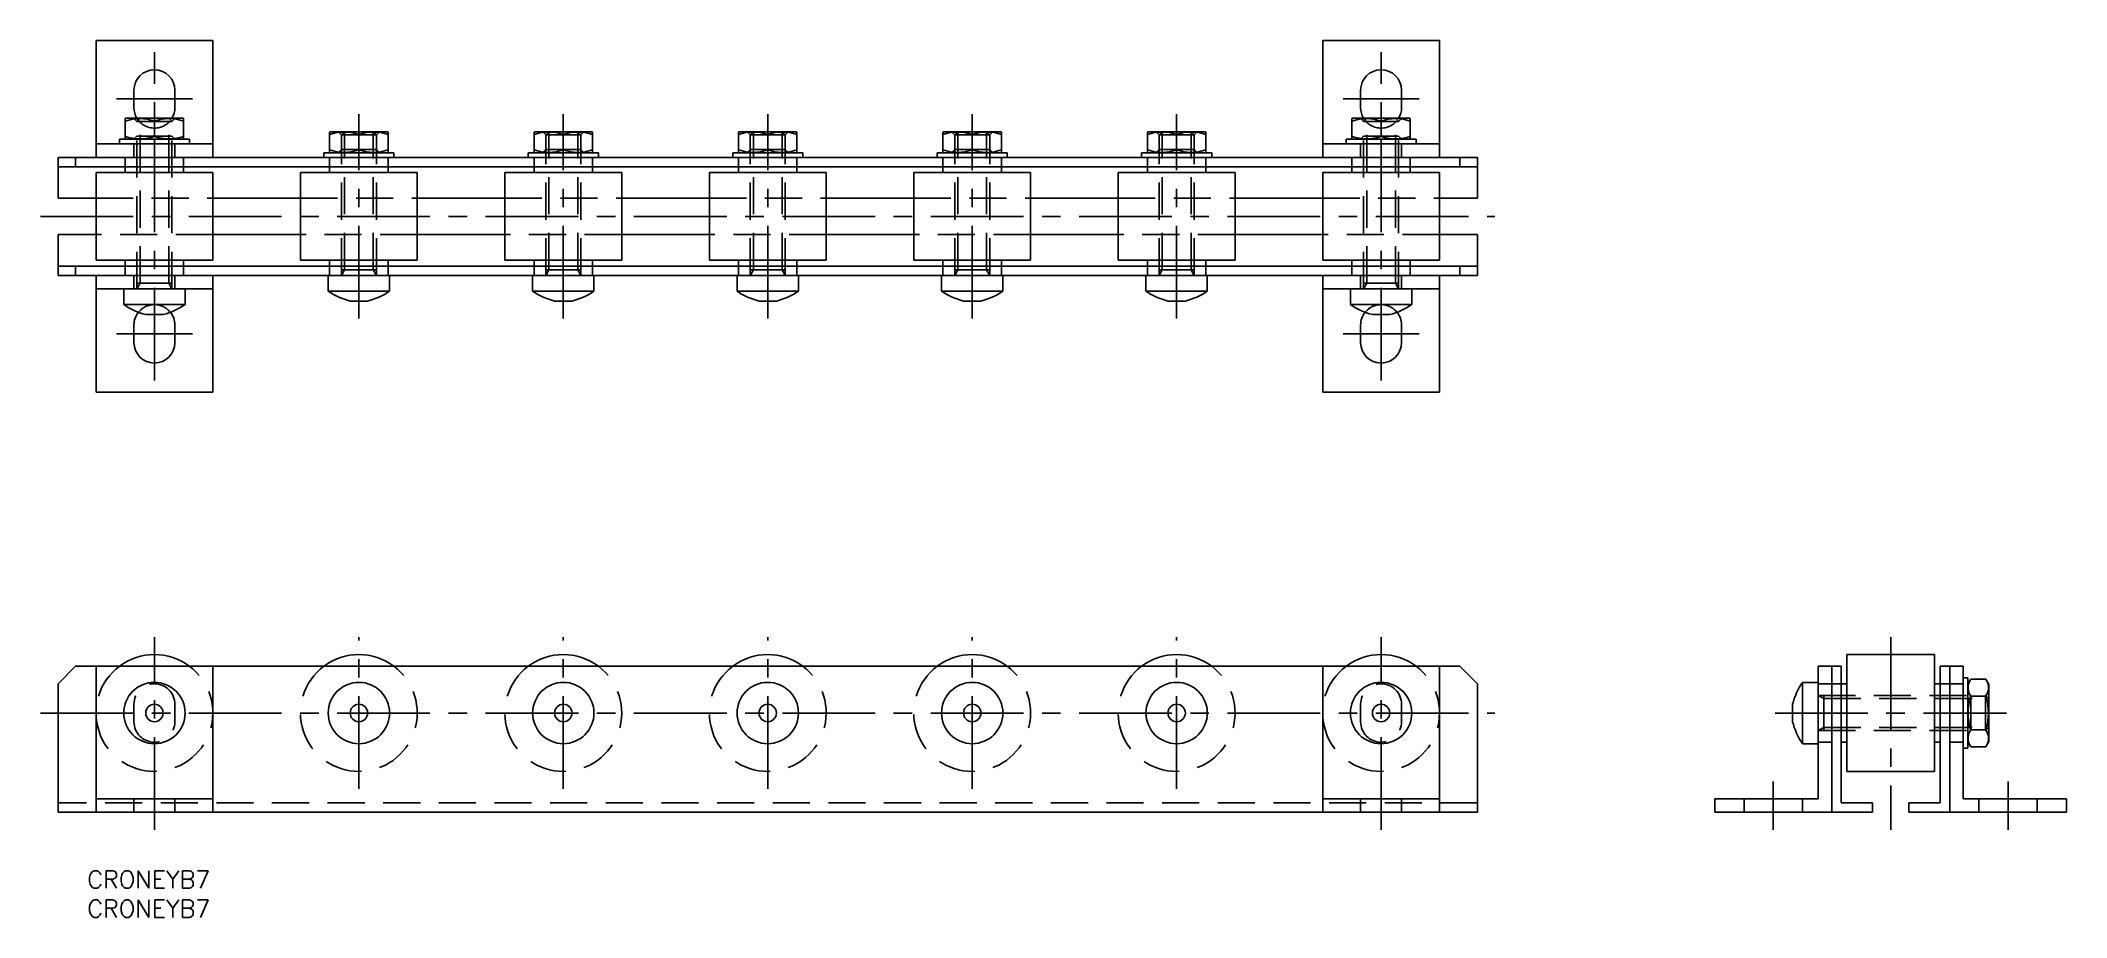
# Model space of a CAD drawing. Extents: x -3 to 344, y -8 to 142.
import ezdxf

# ---------------------------------------------------------------- set-up
doc = ezdxf.new("R2010")
doc.units = 0
doc.header["$LTSCALE"] = 0.5
doc.linetypes.add('CENTER', pattern=[50.8, 31.75, -6.35, 6.35, -6.35])
doc.linetypes.add('DASHED', pattern=[19.05, 12.7, -6.35])
for name, color, linetype in [('MSM_CENTER', 1, 'CENTER'), ('MSM_CONTINUOUS', 7, 'CONTINUOUS'), ('MSM_DASHED', 4, 'DASHED'), ('MSM_PART_NUMBER', 7, 'CONTINUOUS')]:
    doc.layers.add(name, color=color, linetype=linetype)
doc.styles.get("Standard").update_dxf_attribs({"font": 'txt.shx', "height": 3, "bigfont": 'bigfont.shx'})

# ---------------------------------------------------------------- blocks, each defined once
blk = doc.blocks.new('*U45')
at = {"layer": 'MSM_PART_NUMBER'}
blk.add_text('CRONEYB7', height=3, dxfattribs=at).set_placement((5, -3))
blk = doc.blocks.new('*U46')
at = {"layer": 'MSM_PART_NUMBER'}
blk.add_text('CRONEYB7', height=3, dxfattribs=at).set_placement((5, -8))

msp = doc.modelspace()

# ---------------------------------------------------------------- linework, layer by layer
at = {"layer": 'MSM_CENTER'}
for p, q in [((16.5, 83.91), (16.5, 140.11)), ((226.5, 83.91), (226.5, 140.11)), ((10, 132.11), (23, 132.11)), ((220, 132.11), (233, 132.11)), ((51.5, 94.51), (51.5, 129.51)), ((86.5, 94.51), (86.5, 129.51)), ((121.5, 94.51), (121.5, 129.51)), ((156.5, 94.51), (156.5, 129.51)), ((191.5, 94.51), (191.5, 129.51)), ((-3, 112.01), (246, 112.01)), ((23, 91.91), (10, 91.91)), ((233, 91.91), (220, 91.91)), ((16.5, 7), (16.5, 40)), ((51.5, 14), (51.5, 40)), ((86.5, 14), (86.5, 40)), ((121.5, 14), (121.5, 40)), ((156.5, 14), (156.5, 40)), ((191.5, 14), (191.5, 40)), ((226.5, 7), (226.5, 40)), ((313.74, 40), (313.74, 7)), ((-3, 27), (246, 27)), ((293.94, 27), (333.54, 27)), ((293.64, 7), (293.64, 15.3)), ((333.84, 7), (333.84, 15.3))]:
    msp.add_line(p, q, dxfattribs=at)
at = {"layer": 'MSM_CONTINUOUS'}
for p, q in [((6.5, 122.11), (6.5, 142.11)), ((6.5, 142.11), (26.5, 142.11)), ((26.5, 122.11), (26.5, 142.11)), ((216.5, 122.11), (216.5, 142.11)), ((216.5, 142.11), (236.5, 142.11)), ((236.5, 122.11), (236.5, 142.11)), ((13, 133.61), (13, 130.61)), ((20, 130.61), (20, 133.61)), ((223, 133.61), (223, 130.61)), ((230, 130.61), (230, 133.61)), ((11.6, 128.81), (11.5, 128.75)), ((11.5, 125.27), (11.5, 128.75)), ((11.6, 128.81), (21.4, 128.81)), ((21.5, 128.75), (21.4, 128.81)), ((21.5, 128.75), (21.5, 125.27)), ((221.6, 128.81), (221.5, 128.75)), ((221.5, 125.27), (221.5, 128.75)), ((221.6, 128.81), (231.4, 128.81)), ((231.5, 128.75), (231.4, 128.81)), ((231.5, 128.75), (231.5, 125.27)), ((10.5, 125.21), (10.5, 124.41)), ((10.5, 125.21), (22.5, 125.21)), ((11.5, 125.27), (11.6, 125.21)), ((16.5, 125.72), (16.5, 128.31)), ((21.4, 125.21), (21.5, 125.27)), ((22.5, 124.41), (22.5, 125.21)), ((46.6, 126.51), (46.5, 126.45)), ((46.5, 122.97), (46.5, 126.45)), ((46.6, 126.51), (56.4, 126.51)), ((51.5, 123.42), (51.5, 126.01)), ((56.5, 126.45), (56.4, 126.51)), ((56.5, 126.45), (56.5, 122.97)), ((81.6, 126.51), (81.5, 126.45)), ((81.5, 122.97), (81.5, 126.45)), ((81.6, 126.51), (91.4, 126.51)), ((86.5, 123.42), (86.5, 126.01)), ((91.5, 126.45), (91.4, 126.51)), ((91.5, 126.45), (91.5, 122.97)), ((116.6, 126.51), (116.5, 126.45)), ((116.5, 122.97), (116.5, 126.45)), ((116.6, 126.51), (126.4, 126.51)), ((121.5, 123.42), (121.5, 126.01)), ((126.5, 126.45), (126.4, 126.51)), ((126.5, 126.45), (126.5, 122.97)), ((151.6, 126.51), (151.5, 126.45)), ((151.5, 122.97), (151.5, 126.45)), ((151.6, 126.51), (161.4, 126.51)), ((156.5, 123.42), (156.5, 126.01)), ((161.5, 126.45), (161.4, 126.51)), ((161.5, 126.45), (161.5, 122.97)), ((186.6, 126.51), (186.5, 126.45)), ((186.5, 122.97), (186.5, 126.45)), ((186.6, 126.51), (196.4, 126.51)), ((191.5, 123.42), (191.5, 126.01)), ((196.5, 126.45), (196.4, 126.51)), ((196.5, 126.45), (196.5, 122.97)), ((220.5, 125.21), (220.5, 124.41)), ((220.5, 125.21), (232.5, 125.21)), ((221.5, 125.27), (221.6, 125.21)), ((226.5, 125.72), (226.5, 128.31)), ((231.4, 125.21), (231.5, 125.27)), ((232.5, 124.41), (232.5, 125.21)), ((243, 122.11), (0, 122.11)), ((0, 115.11), (0, 122.11)), ((3, 120.51), (3, 122.11)), ((6.5, 124.41), (26.5, 124.41)), ((45.5, 122.91), (45.5, 122.11)), ((45.5, 122.91), (57.5, 122.91)), ((46.5, 122.97), (46.6, 122.91)), ((56.4, 122.91), (56.5, 122.97)), ((57.5, 122.11), (57.5, 122.91)), ((80.5, 122.91), (80.5, 122.11)), ((80.5, 122.91), (92.5, 122.91)), ((81.5, 122.97), (81.6, 122.91)), ((91.4, 122.91), (91.5, 122.97)), ((92.5, 122.11), (92.5, 122.91)), ((115.5, 122.91), (115.5, 122.11)), ((115.5, 122.91), (127.5, 122.91)), ((116.5, 122.97), (116.6, 122.91)), ((126.4, 122.91), (126.5, 122.97)), ((127.5, 122.11), (127.5, 122.91)), ((150.5, 122.91), (150.5, 122.11)), ((150.5, 122.91), (162.5, 122.91)), ((151.5, 122.97), (151.6, 122.91)), ((161.4, 122.91), (161.5, 122.97)), ((162.5, 122.11), (162.5, 122.91)), ((185.5, 122.91), (185.5, 122.11)), ((185.5, 122.91), (197.5, 122.91)), ((186.5, 122.97), (186.6, 122.91)), ((196.4, 122.91), (196.5, 122.97)), ((197.5, 122.11), (197.5, 122.91)), ((216.5, 124.41), (236.5, 124.41)), ((240, 122.11), (240, 120.51)), ((243, 115.11), (243, 122.11)), ((0, 120.51), (243, 120.51)), ((6.5, 119.51), (6.5, 104.51)), ((6.5, 119.51), (26.5, 119.51)), ((11.5, 120.51), (11.5, 119.51)), ((21.5, 119.51), (21.5, 120.51)), ((26.5, 104.51), (26.5, 119.51)), ((41.5, 119.51), (41.5, 104.51)), ((41.5, 119.51), (61.5, 119.51)), ((46.5, 120.51), (46.5, 119.51)), ((56.5, 119.51), (56.5, 120.51)), ((61.5, 104.51), (61.5, 119.51)), ((76.5, 119.51), (76.5, 104.51)), ((76.5, 119.51), (96.5, 119.51)), ((81.5, 120.51), (81.5, 119.51)), ((91.5, 119.51), (91.5, 120.51)), ((96.5, 104.51), (96.5, 119.51)), ((111.5, 119.51), (111.5, 104.51)), ((111.5, 119.51), (131.5, 119.51)), ((116.5, 120.51), (116.5, 119.51)), ((126.5, 119.51), (126.5, 120.51)), ((131.5, 104.51), (131.5, 119.51)), ((146.5, 119.51), (146.5, 104.51)), ((146.5, 119.51), (166.5, 119.51)), ((151.5, 120.51), (151.5, 119.51)), ((161.5, 119.51), (161.5, 120.51)), ((166.5, 104.51), (166.5, 119.51)), ((181.5, 119.51), (181.5, 104.51)), ((181.5, 119.51), (201.5, 119.51)), ((186.5, 120.51), (186.5, 119.51)), ((196.5, 119.51), (196.5, 120.51)), ((201.5, 104.51), (201.5, 119.51)), ((216.5, 119.51), (216.5, 104.51)), ((216.5, 119.51), (236.5, 119.51)), ((221.5, 120.51), (221.5, 119.51)), ((231.5, 119.51), (231.5, 120.51)), ((236.5, 104.51), (236.5, 119.51)), ((0, 115.11), (6.5, 115.11)), ((26.5, 115.11), (41.5, 115.11)), ((61.5, 115.11), (76.5, 115.11)), ((96.5, 115.11), (111.5, 115.11)), ((131.5, 115.11), (146.5, 115.11)), ((166.5, 115.11), (181.5, 115.11)), ((201.5, 115.11), (216.5, 115.11)), ((236.5, 115.11), (243, 115.11)), ((6.5, 108.91), (0, 108.91)), ((0, 101.91), (0, 108.91)), ((41.5, 108.91), (26.5, 108.91)), ((76.5, 108.91), (61.5, 108.91)), ((111.5, 108.91), (96.5, 108.91)), ((146.5, 108.91), (131.5, 108.91)), ((181.5, 108.91), (166.5, 108.91)), ((216.5, 108.91), (201.5, 108.91)), ((243, 108.91), (236.5, 108.91)), ((243, 101.91), (243, 108.91)), ((6.5, 104.51), (26.5, 104.51)), ((11.5, 104.51), (11.5, 103.51)), ((21.5, 103.51), (21.5, 104.51)), ((41.5, 104.51), (61.5, 104.51)), ((46.5, 104.51), (46.5, 103.51)), ((56.5, 103.51), (56.5, 104.51)), ((76.5, 104.51), (96.5, 104.51)), ((81.5, 104.51), (81.5, 103.51)), ((91.5, 103.51), (91.5, 104.51)), ((111.5, 104.51), (131.5, 104.51)), ((116.5, 104.51), (116.5, 103.51)), ((126.5, 103.51), (126.5, 104.51)), ((146.5, 104.51), (166.5, 104.51)), ((151.5, 104.51), (151.5, 103.51)), ((161.5, 103.51), (161.5, 104.51)), ((181.5, 104.51), (201.5, 104.51)), ((186.5, 104.51), (186.5, 103.51)), ((196.5, 103.51), (196.5, 104.51)), ((216.5, 104.51), (236.5, 104.51)), ((221.5, 104.51), (221.5, 103.51)), ((231.5, 103.51), (231.5, 104.51)), ((243, 103.51), (0, 103.51)), ((0, 101.91), (243, 101.91)), ((3, 101.91), (3, 103.51)), ((6.5, 101.91), (6.5, 81.91)), ((26.5, 101.91), (26.5, 81.91)), ((46.25, 101.91), (46.25, 99.2)), ((56.75, 99.2), (56.75, 101.91)), ((81.25, 101.91), (81.25, 99.2)), ((91.75, 99.2), (91.75, 101.91)), ((116.25, 101.91), (116.25, 99.2)), ((126.75, 99.2), (126.75, 101.91)), ((151.25, 101.91), (151.25, 99.2)), ((161.75, 99.2), (161.75, 101.91)), ((186.25, 101.91), (186.25, 99.2)), ((196.75, 99.2), (196.75, 101.91)), ((216.5, 101.91), (216.5, 81.91)), ((236.5, 101.91), (236.5, 81.91)), ((240, 103.51), (240, 101.91)), ((26.5, 99.61), (6.5, 99.61)), ((11.25, 99.61), (11.25, 96.9)), ((21.75, 96.9), (21.75, 99.61)), ((46.25, 99.2), (56.75, 99.2)), ((50.01, 97.51), (52.99, 97.51)), ((81.25, 99.2), (91.75, 99.2)), ((85.01, 97.51), (87.99, 97.51)), ((116.25, 99.2), (126.75, 99.2)), ((120.01, 97.51), (122.99, 97.51)), ((151.25, 99.2), (161.75, 99.2)), ((155.01, 97.51), (157.99, 97.51)), ((186.25, 99.2), (196.75, 99.2)), ((190.01, 97.51), (192.99, 97.51)), ((236.5, 99.61), (216.5, 99.61)), ((221.25, 99.61), (221.25, 96.9)), ((231.75, 96.9), (231.75, 99.61)), ((11.25, 96.9), (21.75, 96.9)), ((15.01, 95.21), (17.99, 95.21)), ((221.25, 96.9), (231.75, 96.9)), ((225.01, 95.21), (227.99, 95.21)), ((13, 93.41), (13, 90.41)), ((20, 90.41), (20, 93.41)), ((223, 93.41), (223, 90.41)), ((230, 90.41), (230, 93.41)), ((26.5, 81.91), (6.5, 81.91)), ((236.5, 81.91), (216.5, 81.91)), ((0, 32), (3, 35)), ((240, 35), (3, 35)), ((6.5, 35), (6.5, 10)), ((26.5, 35), (26.5, 10)), ((216.5, 35), (216.5, 10)), ((236.5, 35), (236.5, 10)), ((240, 35), (243, 32)), ((305.24, 35), (301.34, 35)), ((301.34, 35), (301.34, 12.3)), ((303.64, 35), (303.64, 10)), ((305.24, 11.6), (305.24, 35)), ((306.24, 37), (306.24, 17)), ((321.24, 37), (306.24, 37)), ((321.24, 37), (321.24, 17)), ((322.24, 35), (322.24, 11.6)), ((326.14, 35), (322.24, 35)), ((323.84, 10), (323.84, 35)), ((326.14, 35), (326.14, 12.3)), ((0, 32), (0, 10)), ((243, 32), (243, 10)), ((298.63, 32.25), (298.63, 21.75)), ((301.34, 32.25), (298.63, 32.25)), ((303.64, 32), (306.24, 32)), ((323.84, 32), (321.24, 32)), ((326.94, 33), (326.14, 33)), ((326.94, 33), (326.94, 21)), ((327.44, 32.77), (326.94, 31.9)), ((327.44, 32.77), (330.03, 32.77)), ((330.54, 31.9), (330.03, 32.77)), ((330.54, 31.9), (330.54, 22.1)), ((296.94, 28.49), (296.94, 25.51)), ((327.44, 29.89), (330.03, 29.89)), ((298.63, 21.75), (301.34, 21.75)), ((305.24, 22), (306.24, 22)), ((321.24, 22), (322.24, 22)), ((326.14, 21), (326.94, 21)), ((326.94, 22.1), (327.44, 21.23)), ((327.44, 24.11), (330.03, 24.11)), ((327.44, 21.23), (330.03, 21.23)), ((330.03, 21.23), (330.54, 22.1)), ((306.24, 17), (321.24, 17)), ((26.5, 12.3), (6.5, 12.3)), ((236.5, 12.3), (216.5, 12.3)), ((301.34, 12.3), (283.64, 12.3)), ((283.64, 12.3), (283.64, 10)), ((310.64, 11.6), (305.24, 11.6)), ((310.64, 10), (310.64, 11.6)), ((316.84, 11.6), (322.24, 11.6)), ((316.84, 10), (316.84, 11.6)), ((326.14, 12.3), (343.84, 12.3)), ((343.84, 12.3), (343.84, 10)), ((243, 10), (0, 10)), ((283.64, 10), (310.64, 10)), ((343.84, 10), (316.84, 10))]:
    msp.add_line(p, q, dxfattribs=at)
for centre, radius in [((16.5, 27), 5.25), ((51.5, 27), 5.25), ((86.5, 27), 5.25), ((121.5, 27), 5.25), ((156.5, 27), 5.25), ((191.5, 27), 5.25), ((226.5, 27), 5.25), ((16.5, 27), 1.49), ((51.5, 27), 1.49), ((86.5, 27), 1.49), ((121.5, 27), 1.49), ((156.5, 27), 1.49), ((191.5, 27), 1.49), ((226.5, 27), 1.49)]:
    msp.add_circle(centre, radius, dxfattribs=at)
for centre, radius, start, end in [((16.5, 133.61), 3.5, 0, 180), ((226.5, 133.61), 3.5, 0, 180), ((14, 121.38), 7.37, 70.1592, 109.8408), ((16.5, 130.61), 3.5, 180, 210.9497), ((19, 121.38), 7.37, 70.1592, 109.8408), ((16.5, 130.61), 3.5, 329.0503, 0), ((224, 121.38), 7.37, 70.1592, 109.8408), ((226.5, 130.61), 3.5, 180, 210.9497), ((229, 121.38), 7.37, 70.1592, 109.8408), ((226.5, 130.61), 3.5, 329.0503, 0), ((14, 132.64), 7.37, 250.1592, 289.8408), ((19, 132.64), 7.37, 250.1592, 289.8408), ((49, 119.08), 7.37, 70.1592, 109.8408), ((54, 119.08), 7.37, 70.1592, 109.8408), ((84, 119.08), 7.37, 70.1592, 109.8408), ((89, 119.08), 7.37, 70.1592, 109.8408), ((119, 119.08), 7.37, 70.1592, 109.8408), ((124, 119.08), 7.37, 70.1592, 109.8408), ((154, 119.08), 7.37, 70.1592, 109.8408), ((159, 119.08), 7.37, 70.1592, 109.8408), ((189, 119.08), 7.37, 70.1592, 109.8408), ((194, 119.08), 7.37, 70.1592, 109.8408), ((224, 132.64), 7.37, 250.1592, 289.8408), ((229, 132.64), 7.37, 250.1592, 289.8408), ((49, 130.34), 7.37, 250.1592, 289.8408), ((54, 130.34), 7.37, 250.1592, 289.8408), ((84, 130.34), 7.37, 250.1592, 289.8408), ((89, 130.34), 7.37, 250.1592, 289.8408), ((119, 130.34), 7.37, 250.1592, 289.8408), ((124, 130.34), 7.37, 250.1592, 289.8408), ((154, 130.34), 7.37, 250.1592, 289.8408), ((159, 130.34), 7.37, 250.1592, 289.8408), ((189, 130.34), 7.37, 250.1592, 289.8408), ((194, 130.34), 7.37, 250.1592, 289.8408), ((53.04, 109.25), 12.12, 235.9445, 255.5214), ((49.96, 109.25), 12.12, 284.4786, 304.0555), ((88.04, 109.25), 12.12, 235.9445, 255.5214), ((84.96, 109.25), 12.12, 284.4786, 304.0555), ((123.04, 109.25), 12.12, 235.9445, 255.5214), ((119.96, 109.25), 12.12, 284.4786, 304.0555), ((158.04, 109.25), 12.12, 235.9445, 255.5214), ((154.96, 109.25), 12.12, 284.4786, 304.0555), ((193.04, 109.25), 12.12, 235.9445, 255.5214), ((189.96, 109.25), 12.12, 284.4786, 304.0555), ((18.04, 106.95), 12.12, 235.9445, 255.5214), ((16.5, 93.41), 3.5, 141.2477, 180), ((14.96, 106.95), 12.12, 284.4786, 304.0555), ((16.5, 93.41), 3.5, 0, 38.7523), ((228.04, 106.95), 12.12, 235.9445, 255.5214), ((226.5, 93.41), 3.5, 141.2477, 180), ((224.96, 106.95), 12.12, 284.4786, 304.0555), ((226.5, 93.41), 3.5, 0, 38.7523), ((16.5, 90.41), 3.5, 180, 0), ((226.5, 90.41), 3.5, 180, 0), ((16.5, 27), 10, 53.1301, 126.8699), ((51.5, 27), 10, 53.1301, 126.8699), ((86.5, 27), 10, 53.1301, 126.8699), ((121.5, 27), 10, 53.1301, 126.8699), ((156.5, 27), 10, 53.1301, 126.8699), ((191.5, 27), 10, 53.1301, 126.8699), ((226.5, 27), 10, 53.1301, 126.8699), ((308.67, 25.46), 12.12, 145.9445, 165.5214), ((329.55, 31.33), 2.56, 154.3574, 214.3573), ((327.92, 31.33), 2.56, 325.6427, 25.6426), ((336.6, 27), 9.61, 162.5124, 197.4876), ((320.87, 27), 9.61, 342.5124, 17.4876), ((308.67, 28.54), 12.12, 194.4786, 214.0555), ((329.55, 22.67), 2.56, 145.6427, 205.6426), ((327.92, 22.67), 2.56, 334.3574, 34.3573)]:
    msp.add_arc(centre, radius, start, end, dxfattribs=at)
at = {"layer": 'MSM_DASHED'}
for p, q in [((12.96, 128.81), (13.5, 128.27)), ((14.04, 128.81), (13.5, 128.27)), ((14.04, 100.55), (14.04, 128.81)), ((18.96, 128.81), (19.5, 128.27)), ((18.96, 100.55), (18.96, 128.81)), ((20.04, 128.81), (19.5, 128.27)), ((222.96, 128.81), (223.5, 128.27)), ((224.04, 128.81), (223.5, 128.27)), ((224.04, 100.55), (224.04, 128.81)), ((228.96, 100.55), (228.96, 128.81)), ((228.96, 128.81), (229.5, 128.27)), ((230.04, 128.81), (229.5, 128.27)), ((12.96, 125.21), (13.5, 125.75)), ((19.5, 128.27), (13.5, 128.27)), ((13.5, 99.61), (13.5, 128.27)), ((19.5, 125.75), (13.5, 125.75)), ((19.5, 99.61), (19.5, 128.27)), ((20.04, 125.21), (19.5, 125.75)), ((47.96, 126.51), (48.5, 125.97)), ((49.04, 126.51), (48.5, 125.97)), ((54.5, 125.97), (48.5, 125.97)), ((48.5, 101.91), (48.5, 125.97)), ((49.04, 102.85), (49.04, 126.51)), ((53.96, 126.51), (54.5, 125.97)), ((53.96, 102.85), (53.96, 126.51)), ((55.04, 126.51), (54.5, 125.97)), ((54.5, 101.91), (54.5, 125.97)), ((82.96, 126.51), (83.5, 125.97)), ((84.04, 126.51), (83.5, 125.97)), ((89.5, 125.97), (83.5, 125.97)), ((83.5, 101.91), (83.5, 125.97)), ((84.04, 102.85), (84.04, 126.51)), ((88.96, 126.51), (89.5, 125.97)), ((88.96, 102.85), (88.96, 126.51)), ((90.04, 126.51), (89.5, 125.97)), ((89.5, 101.91), (89.5, 125.97)), ((117.96, 126.51), (118.5, 125.97)), ((119.04, 126.51), (118.5, 125.97)), ((124.5, 125.97), (118.5, 125.97)), ((118.5, 101.91), (118.5, 125.97)), ((119.04, 102.85), (119.04, 126.51)), ((123.96, 126.51), (124.5, 125.97)), ((123.96, 102.85), (123.96, 126.51)), ((125.04, 126.51), (124.5, 125.97)), ((124.5, 101.91), (124.5, 125.97)), ((152.96, 126.51), (153.5, 125.97)), ((154.04, 126.51), (153.5, 125.97)), ((159.5, 125.97), (153.5, 125.97)), ((153.5, 101.91), (153.5, 125.97)), ((154.04, 102.85), (154.04, 126.51)), ((158.96, 126.51), (159.5, 125.97)), ((158.96, 102.85), (158.96, 126.51)), ((160.04, 126.51), (159.5, 125.97)), ((159.5, 101.91), (159.5, 125.97)), ((187.96, 126.51), (188.5, 125.97)), ((189.04, 126.51), (188.5, 125.97)), ((194.5, 125.97), (188.5, 125.97)), ((188.5, 101.91), (188.5, 125.97)), ((189.04, 102.85), (189.04, 126.51)), ((193.96, 126.51), (194.5, 125.97)), ((193.96, 102.85), (193.96, 126.51)), ((195.04, 126.51), (194.5, 125.97)), ((194.5, 101.91), (194.5, 125.97)), ((222.96, 125.21), (223.5, 125.75)), ((223.5, 99.61), (223.5, 128.27)), ((229.5, 128.27), (223.5, 128.27)), ((229.5, 125.75), (223.5, 125.75)), ((229.5, 99.61), (229.5, 128.27)), ((230.04, 125.21), (229.5, 125.75)), ((11.5, 122.11), (11.5, 120.51)), ((13, 124.41), (13, 122.11)), ((20, 124.41), (20, 122.11)), ((21.5, 120.51), (21.5, 122.11)), ((46.5, 122.11), (46.5, 120.51)), ((47.96, 122.91), (48.5, 123.45)), ((54.5, 123.45), (48.5, 123.45)), ((55.04, 122.91), (54.5, 123.45)), ((56.5, 120.51), (56.5, 122.11)), ((81.5, 122.11), (81.5, 120.51)), ((82.96, 122.91), (83.5, 123.45)), ((89.5, 123.45), (83.5, 123.45)), ((90.04, 122.91), (89.5, 123.45)), ((91.5, 120.51), (91.5, 122.11)), ((116.5, 122.11), (116.5, 120.51)), ((117.96, 122.91), (118.5, 123.45)), ((124.5, 123.45), (118.5, 123.45)), ((125.04, 122.91), (124.5, 123.45)), ((126.5, 120.51), (126.5, 122.11)), ((151.5, 122.11), (151.5, 120.51)), ((152.96, 122.91), (153.5, 123.45)), ((159.5, 123.45), (153.5, 123.45)), ((160.04, 122.91), (159.5, 123.45)), ((161.5, 120.51), (161.5, 122.11)), ((186.5, 122.11), (186.5, 120.51)), ((187.96, 122.91), (188.5, 123.45)), ((194.5, 123.45), (188.5, 123.45)), ((195.04, 122.91), (194.5, 123.45)), ((196.5, 120.51), (196.5, 122.11)), ((221.5, 122.11), (221.5, 120.51)), ((223, 124.41), (223, 122.11)), ((230, 124.41), (230, 122.11)), ((231.5, 120.51), (231.5, 122.11)), ((6.5, 115.11), (26.5, 115.11)), ((41.5, 115.11), (61.5, 115.11)), ((76.5, 115.11), (96.5, 115.11)), ((111.5, 115.11), (131.5, 115.11)), ((146.5, 115.11), (166.5, 115.11)), ((181.5, 115.11), (201.5, 115.11)), ((216.5, 115.11), (236.5, 115.11)), ((26.5, 108.91), (6.5, 108.91)), ((61.5, 108.91), (41.5, 108.91)), ((96.5, 108.91), (76.5, 108.91)), ((131.5, 108.91), (111.5, 108.91)), ((166.5, 108.91), (146.5, 108.91)), ((201.5, 108.91), (181.5, 108.91)), ((236.5, 108.91), (216.5, 108.91)), ((11.5, 103.51), (11.5, 101.91)), ((13, 99.61), (13, 101.91)), ((20, 99.61), (20, 101.91)), ((21.5, 101.91), (21.5, 103.51)), ((46.5, 103.51), (46.5, 101.91)), ((48.5, 102.85), (54.5, 102.85)), ((48.5, 101.91), (49.04, 102.85)), ((54.5, 101.91), (53.96, 102.85)), ((56.5, 101.91), (56.5, 103.51)), ((81.5, 103.51), (81.5, 101.91)), ((83.5, 102.85), (89.5, 102.85)), ((83.5, 101.91), (84.04, 102.85)), ((89.5, 101.91), (88.96, 102.85)), ((91.5, 101.91), (91.5, 103.51)), ((116.5, 103.51), (116.5, 101.91)), ((118.5, 102.85), (124.5, 102.85)), ((118.5, 101.91), (119.04, 102.85)), ((124.5, 101.91), (123.96, 102.85)), ((126.5, 101.91), (126.5, 103.51)), ((151.5, 103.51), (151.5, 101.91)), ((153.5, 102.85), (159.5, 102.85)), ((153.5, 101.91), (154.04, 102.85)), ((159.5, 101.91), (158.96, 102.85)), ((161.5, 101.91), (161.5, 103.51)), ((186.5, 103.51), (186.5, 101.91)), ((188.5, 102.85), (194.5, 102.85)), ((188.5, 101.91), (189.04, 102.85)), ((194.5, 101.91), (193.96, 102.85)), ((196.5, 101.91), (196.5, 103.51)), ((221.5, 103.51), (221.5, 101.91)), ((223, 99.61), (223, 101.91)), ((230, 99.61), (230, 101.91)), ((231.5, 101.91), (231.5, 103.51)), ((13.5, 100.55), (19.5, 100.55)), ((13.5, 99.61), (14.04, 100.55)), ((19.5, 99.61), (18.96, 100.55)), ((223.5, 99.61), (224.04, 100.55)), ((223.5, 100.55), (229.5, 100.55)), ((229.5, 99.61), (228.96, 100.55)), ((303.64, 32), (301.34, 32)), ((326.14, 32), (323.84, 32)), ((13, 28.5), (13, 25.5)), ((20, 25.5), (20, 28.5)), ((223, 28.5), (223, 25.5)), ((230, 25.5), (230, 28.5)), ((301.34, 30), (330, 30)), ((301.34, 30), (302.27, 29.46)), ((302.27, 30), (302.27, 24)), ((302.27, 29.46), (330.54, 29.46)), ((326.94, 30.54), (327.48, 30)), ((327.48, 24), (327.48, 30)), ((330.54, 30.54), (330, 30)), ((330, 24), (330, 30)), ((330.54, 29.46), (330, 30)), ((301.34, 24), (302.27, 24.54)), ((302.27, 24.54), (330.54, 24.54)), ((330.54, 24.54), (330, 24)), ((301.34, 24), (330, 24)), ((301.34, 22), (303.64, 22)), ((323.84, 22), (326.14, 22)), ((326.94, 23.46), (327.48, 24)), ((330.54, 23.46), (330, 24)), ((243, 11.6), (0, 11.6)), ((13, 12.3), (13, 10)), ((20, 12.3), (20, 10)), ((223, 12.3), (223, 10)), ((230, 12.3), (230, 10)), ((288.64, 12.3), (288.64, 10)), ((298.64, 10), (298.64, 12.3)), ((328.84, 12.3), (328.84, 10)), ((338.84, 10), (338.84, 12.3))]:
    msp.add_line(p, q, dxfattribs=at)
for centre, radius, start, end in [((16.5, 130.61), 3.5, 210.9497, 329.0503), ((226.5, 130.61), 3.5, 210.9497, 329.0503), ((16.5, 93.41), 3.5, 38.7523, 141.2477), ((226.5, 93.41), 3.5, 38.7523, 141.2477), ((16.5, 27), 10, 126.8699, 53.1301), ((51.5, 27), 10, 126.8699, 53.1301), ((86.5, 27), 10, 126.8699, 53.1301), ((121.5, 27), 10, 126.8699, 53.1301), ((156.5, 27), 10, 126.8699, 53.1301), ((191.5, 27), 10, 126.8699, 53.1301), ((226.5, 27), 10, 126.8699, 53.1301), ((16.5, 28.5), 3.5, 0, 180), ((226.5, 28.5), 3.5, 0, 180), ((16.5, 25.5), 3.5, 180, 0), ((226.5, 25.5), 3.5, 180, 0)]:
    msp.add_arc(centre, radius, start, end, dxfattribs=at)

# ---------------------------------------------------------------- block references
at = {"layer": 'MSM_CONTINUOUS'}
for name in ['*U45', '*U46']:
    msp.add_blockref(name, (0, 0), dxfattribs=at)

doc.saveas('drawing.dxf')
